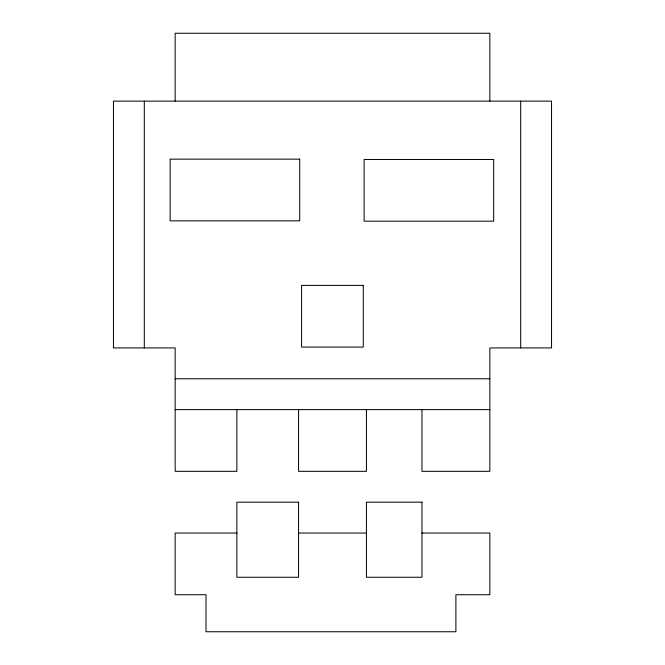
<?xml version="1.0" encoding="UTF-8"?>
<svg xmlns="http://www.w3.org/2000/svg" width="665" height="665" viewBox="0 0 665 665"><rect width="100%" height="100%" fill="white"/><g stroke="black" fill="none" stroke-linecap="round" stroke-linejoin="round"><path stroke-width="1" d="M175.161 378.776L489.839 378.776M175.161 409.623L489.839 409.623M236.865 533.031L175.161 533.031L175.161 594.726L206.017 594.726L206.017 631.75L455.899 631.75L455.899 594.726L489.839 594.726L489.839 533.031L421.967 533.031M298.568 533.031L366.432 533.031M520.687 101.122L520.687 347.928M489.839 101.122L489.839 33.25L175.161 33.25L175.161 101.122M421.967 409.623L421.967 471.327L489.839 471.327L489.839 347.928L551.543 347.928L551.543 101.122L113.457 101.122L113.457 347.928L175.161 347.928L175.161 471.327L236.865 471.327L236.865 409.623M366.432 409.623L366.432 471.327L298.568 471.327L298.568 409.623M144.313 101.122L144.313 347.928M299.716 159.151L170.14 159.151L170.14 220.847L299.716 220.847L299.716 159.151M493.688 159.475L364.121 159.475L364.121 221.179L493.688 221.179L493.688 159.475M363.281 285.393L301.586 285.393L301.586 347.088L363.281 347.088L363.281 285.393M298.568 502.175L236.865 502.175L236.865 577.27L298.568 577.27L298.568 502.175M421.967 502.175L366.432 502.175L366.432 577.27L421.967 577.27L421.967 502.175"/></g></svg>
